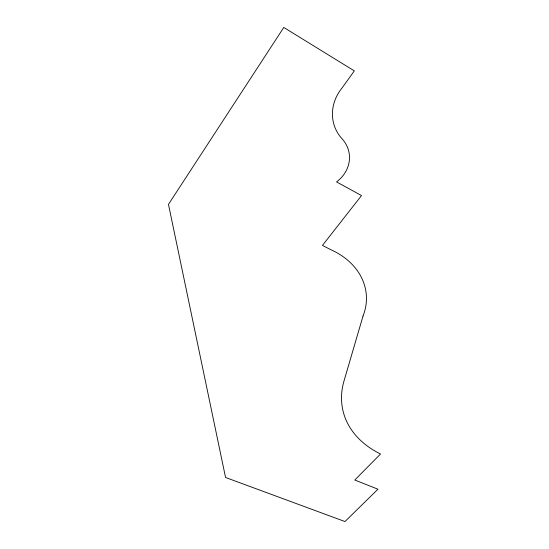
<?xml version="1.0" encoding="UTF-8"?>
<svg xmlns="http://www.w3.org/2000/svg" width="549" height="549" viewBox="0 0 549 549"><rect width="100%" height="100%" fill="white"/><g stroke="black" fill="none" stroke-linecap="round" stroke-linejoin="round"><path stroke-width="0.82" d="M363.033 316.039L343.729 381.919A111.111 78.082 -13.5 0 0 380.532 453.996L354.784 480.025L377.952 489.207L344.978 521.55L225.557 477.479L168.468 204.379L283.785 27.45L354.325 70.876L342.26 87.682A45.279 40.461 -21.6 0 0 341.883 138.616A34.738 30.593 -8.8 0 1 336.544 181.911L361.523 195.561L322.469 245.417L330.56 249.569A74.355 58.29 -4.7 0 1 363.033 316.039"/></g></svg>
